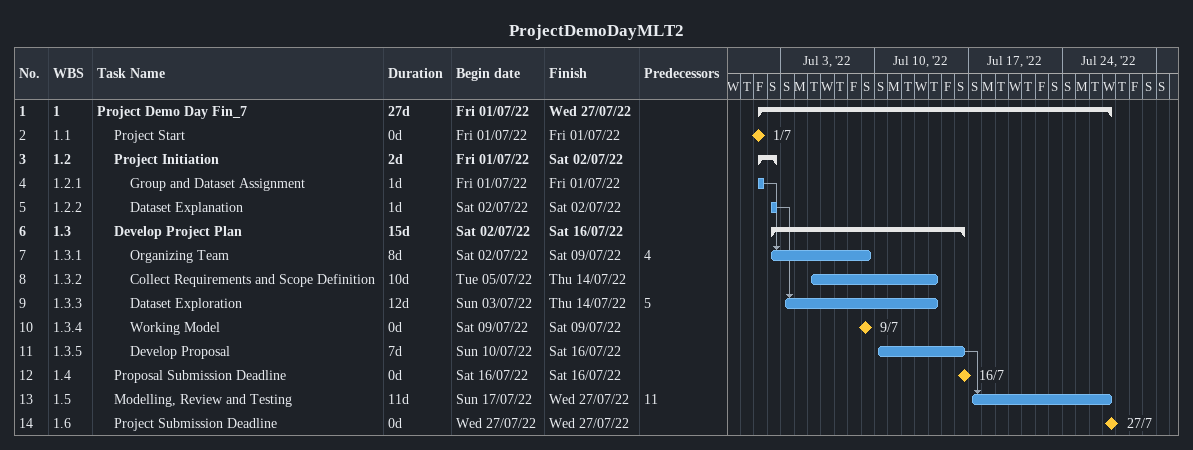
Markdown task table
ProjectDemoDayMLT2

| ID | WBS | Task | Duration | Start | Finish | Predecessors |
|---|---|---|---|---|---|---|
| 1 | 1 | **Project Demo Day Fin_7** | 27d | 2022-07-01 | 2022-07-27 |  |
| 2 | 1.1 | Project Start | 0d | 2022-07-01 | 2022-07-01 |  |
| 3 | 1.2 | **Project Initiation** | 2d | 2022-07-01 | 2022-07-02 |  |
| 4 | 1.2.1 | Group and Dataset Assignment | 1d | 2022-07-01 | 2022-07-01 |  |
| 5 | 1.2.2 | Dataset Explanation | 1d | 2022-07-02 | 2022-07-02 |  |
| 6 | 1.3 | **Develop Project Plan** | 15d | 2022-07-02 | 2022-07-16 |  |
| 7 | 1.3.1 | Organizing Team | 8d | 2022-07-02 | 2022-07-09 | 4 |
| 8 | 1.3.2 | Collect Requirements and Scope Definition | 10d | 2022-07-05 | 2022-07-14 |  |
| 9 | 1.3.3 | Dataset Exploration | 12d | 2022-07-03 | 2022-07-14 | 5 |
| 10 | 1.3.4 | Working Model | 0d | 2022-07-09 | 2022-07-09 |  |
| 11 | 1.3.5 | Develop Proposal | 7d | 2022-07-10 | 2022-07-16 |  |
| 12 | 1.4 | Proposal Submission Deadline | 0d | 2022-07-16 | 2022-07-16 |  |
| 13 | 1.5 | Modelling, Review and Testing | 11d | 2022-07-17 | 2022-07-27 | 11 |
| 14 | 1.6 | Project Submission Deadline | 0d | 2022-07-27 | 2022-07-27 |  |
